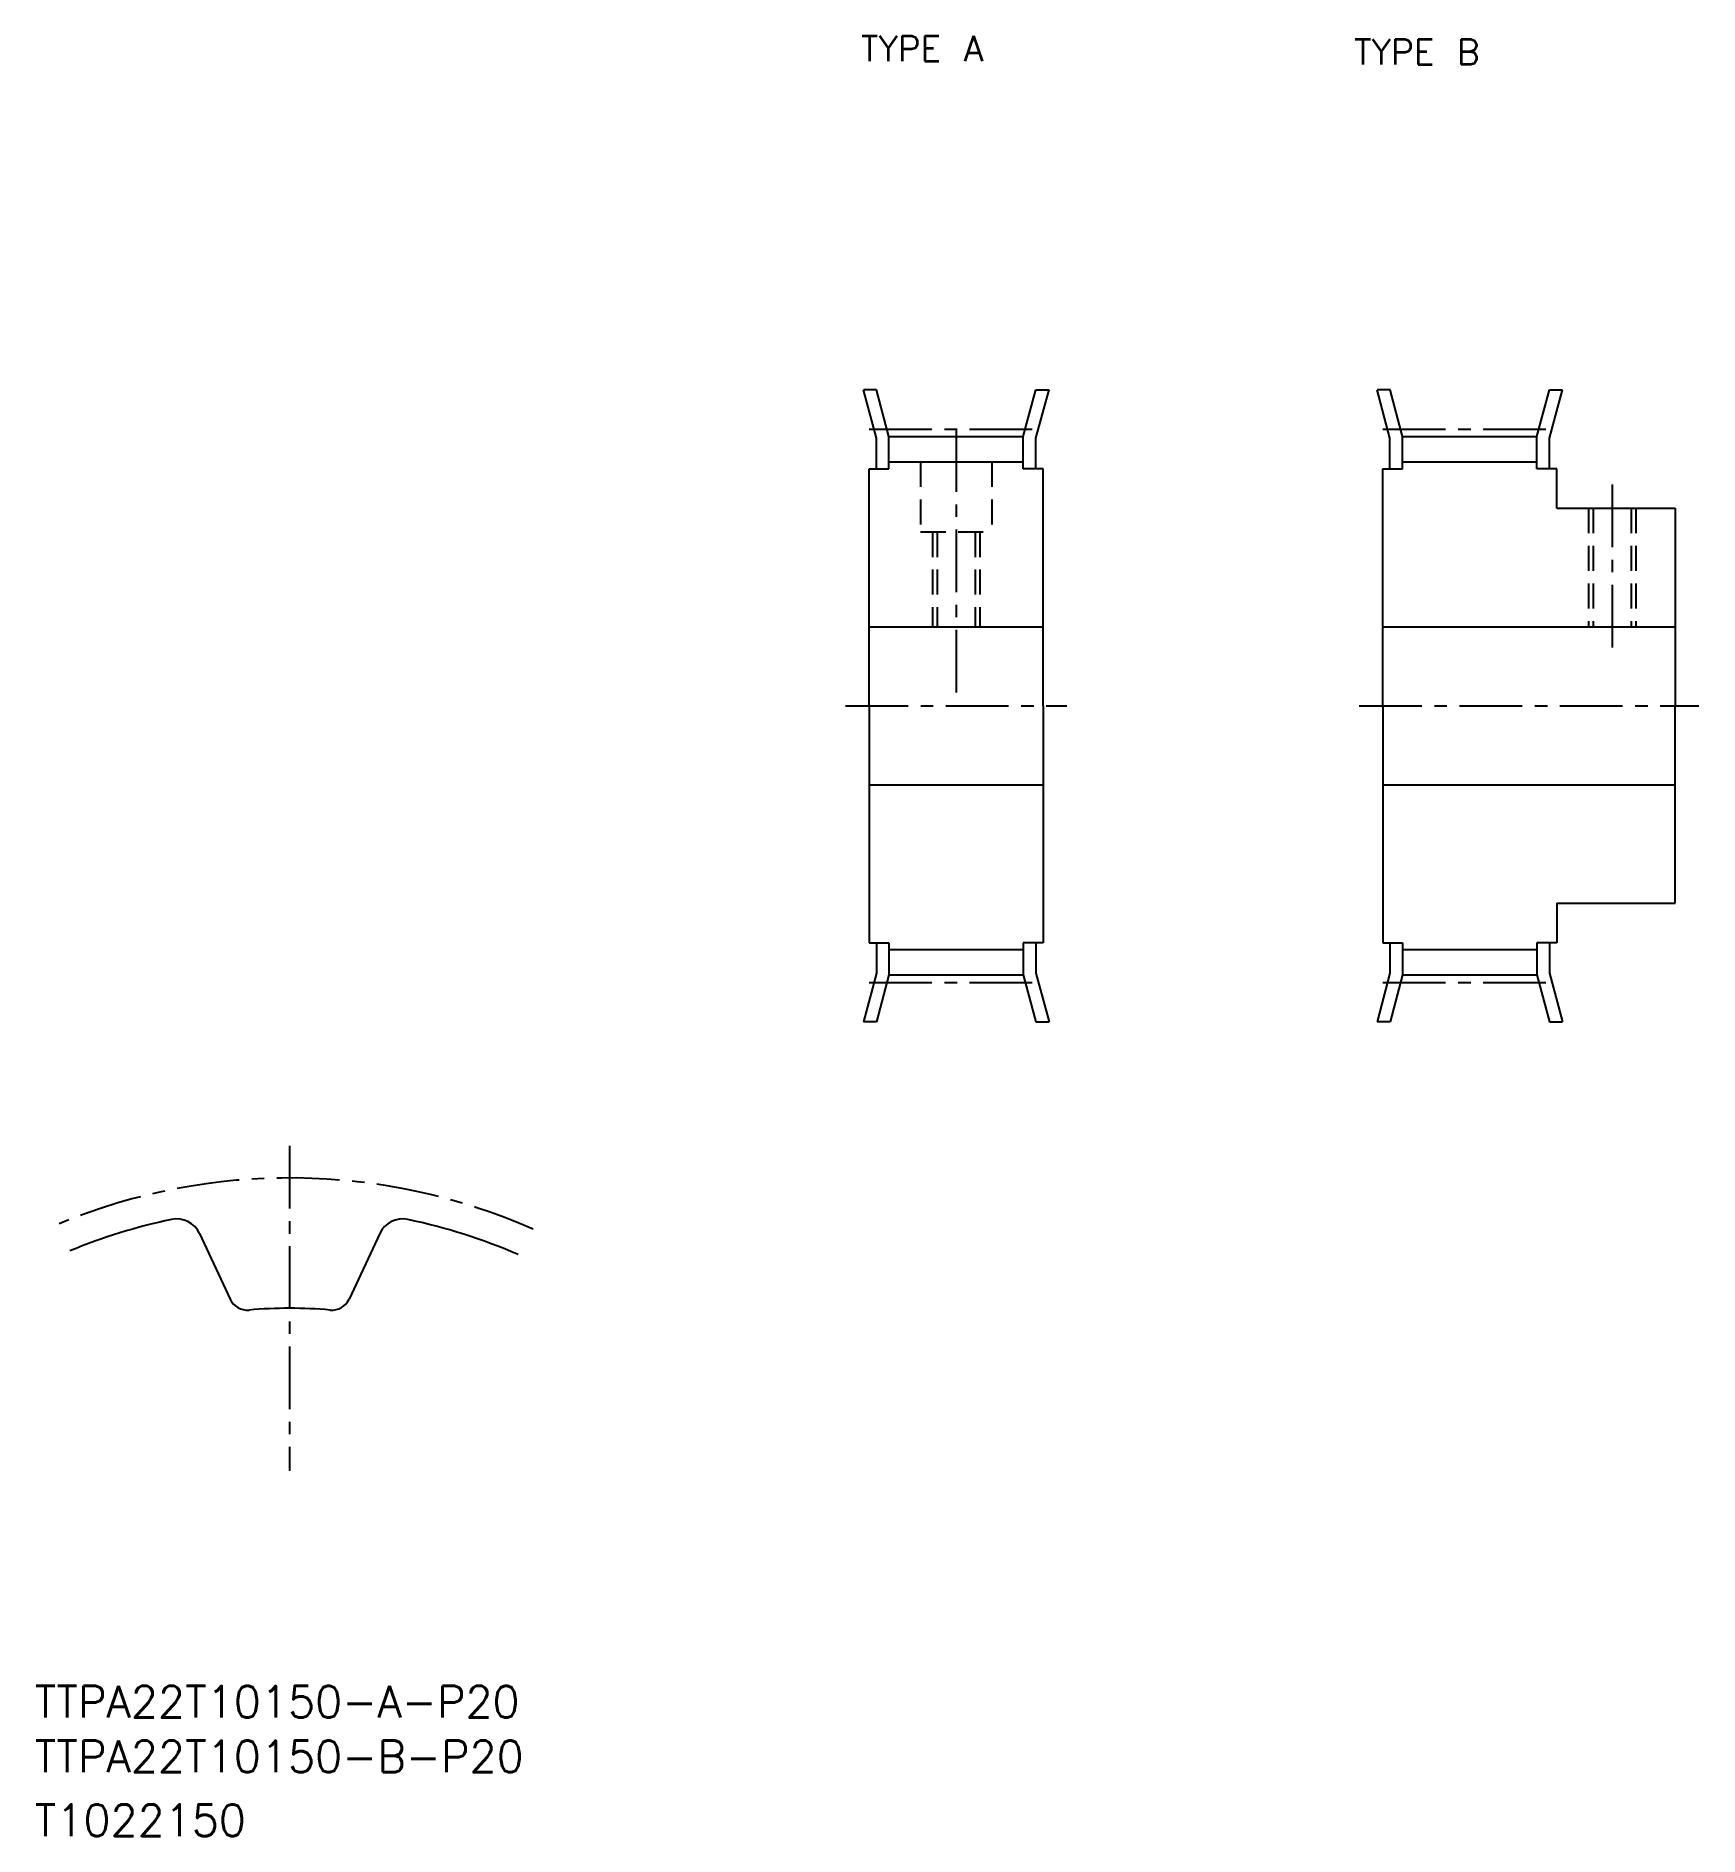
# Model space of a CAD drawing. Extents: x 10 to 221, y 10 to 238.
import ezdxf

# ---------------------------------------------------------------- set-up
doc = ezdxf.new("R2010")
doc.units = 0
doc.header["$LTSCALE"] = 0.25
doc.linetypes.add('CENTER', pattern=[50.8, 31.75, -6.35, 6.35, -6.35])
doc.linetypes.add('DASHED', pattern=[19.05, 12.7, -6.35])
doc.layers.get('0').update_dxf_attribs({"linetype": 'CONTINUOUS'})
doc.layers.add('CENTER', color=1, linetype='CENTER')
doc.styles.get("Standard").update_dxf_attribs({"font": 'txt.shx'})

msp = doc.modelspace()

# ---------------------------------------------------------------- linework, layer by layer
for p, q in [((116.51, 186.94), (114.87, 193.08)), ((116.52, 193.08), (114.87, 193.08)), ((118.11, 187.15), (116.52, 193.08)), ((135.11, 187.15), (136.7, 193.08)), ((136.7, 193.08), (138.36, 193.08)), ((136.71, 186.94), (138.36, 193.08)), ((181.51, 186.94), (179.87, 193.08)), ((181.52, 193.08), (179.87, 193.08)), ((183.11, 187.15), (181.52, 193.08)), ((200.11, 187.15), (201.7, 193.08)), ((201.7, 193.08), (203.36, 193.08)), ((201.71, 186.94), (203.36, 193.08)), ((116.51, 183.08), (116.51, 186.94)), ((118.11, 183.08), (118.11, 187.15)), ((118.11, 187.15), (135.11, 187.15)), ((135.11, 183.08), (135.11, 187.15)), ((136.71, 183.08), (136.71, 186.94)), ((181.51, 183.08), (181.51, 186.94)), ((183.11, 187.15), (200.11, 187.15)), ((183.11, 183.08), (183.11, 187.15)), ((200.11, 183.08), (200.11, 187.15)), ((201.71, 183.08), (201.71, 186.94)), ((115.61, 153.08), (115.61, 183.08)), ((115.61, 183.08), (118.11, 183.08)), ((118.11, 183.95), (135.11, 183.95)), ((137.61, 183.08), (135.11, 183.08)), ((137.61, 153.08), (137.61, 183.08)), ((180.61, 153.08), (180.61, 183.08)), ((180.61, 183.08), (183.11, 183.08)), ((183.11, 183.95), (200.11, 183.95)), ((202.61, 183.08), (200.11, 183.08)), ((202.61, 178.08), (202.61, 183.08)), ((202.61, 178.08), (217.61, 178.08)), ((217.61, 178.08), (217.61, 153.08)), ((115.61, 163.08), (137.61, 163.08)), ((180.61, 163.08), (217.61, 163.08)), ((115.61, 153.08), (115.61, 123.08)), ((137.61, 153.08), (137.61, 123.08)), ((180.61, 153.08), (180.61, 123.08)), ((217.61, 128.08), (217.61, 153.08)), ((115.61, 143.08), (137.61, 143.08)), ((180.61, 143.08), (217.61, 143.08)), ((202.61, 128.08), (217.61, 128.08)), ((202.61, 128.08), (202.61, 123.08)), ((115.61, 123.08), (118.11, 123.08)), ((116.51, 123.08), (116.51, 119.21)), ((118.11, 123.08), (118.11, 119)), ((135.11, 123.08), (135.11, 119)), ((137.61, 123.08), (135.11, 123.08)), ((136.71, 123.08), (136.71, 119.21)), ((180.61, 123.08), (183.11, 123.08)), ((181.51, 123.08), (181.51, 119.21)), ((183.11, 123.08), (183.11, 119)), ((200.11, 123.08), (200.11, 119)), ((202.61, 123.08), (200.11, 123.08)), ((201.71, 123.08), (201.71, 119.21)), ((118.11, 122.2), (135.11, 122.2)), ((183.11, 122.2), (200.11, 122.2)), ((116.51, 119.21), (114.87, 113.08)), ((118.11, 119), (116.52, 113.08)), ((118.11, 119), (135.11, 119)), ((135.11, 119), (136.7, 113.08)), ((136.71, 119.21), (138.36, 113.08)), ((181.51, 119.21), (179.87, 113.08)), ((183.11, 119), (181.52, 113.08)), ((183.11, 119), (200.11, 119)), ((200.11, 119), (201.7, 113.08)), ((201.71, 119.21), (203.36, 113.08)), ((116.52, 113.08), (114.87, 113.08)), ((136.7, 113.08), (138.36, 113.08)), ((181.52, 113.08), (179.87, 113.08)), ((201.7, 113.08), (203.36, 113.08)), ((30.87, 86.26), (34.75, 77.95)), ((53.66, 86.26), (49.79, 77.95))]:
    msp.add_line(p, q)
at = {"color": 3, "linetype": 'DASHED'}
for p, q in [((122.11, 183.95), (122.11, 175.08)), ((131.11, 183.95), (131.11, 175.08)), ((206.61, 178.08), (206.61, 163.08)), ((207.21, 178.08), (207.21, 163.08)), ((212.01, 178.08), (212.01, 163.08)), ((212.61, 178.08), (212.61, 163.08)), ((122.11, 175.08), (131.11, 175.08)), ((123.61, 175.08), (123.61, 163.08)), ((124.21, 175.08), (124.21, 163.08)), ((129.01, 175.08), (129.01, 163.08)), ((129.61, 175.08), (129.61, 163.08))]:
    msp.add_line(p, q, dxfattribs=at)
for centre, radius, start, end in [((42.27, 16.9), 72.7, 101.8695, 112.4966), ((27.97, 84.91), 3.2, 25, 101.8695), ((56.56, 84.91), 3.2, 78.1305, 155), ((42.27, 16.9), 72.7, 66.577, 78.1305), ((36.92, 78.97), 2.4, 205, 274.9213), ((47.61, 78.97), 2.4, 265.0787, 335), ((42.27, 16.9), 59.9, 85.0787, 94.9213)]:
    msp.add_arc(centre, radius, start, end)
at = {"layer": 'CENTER'}
for p, q in [((115.61, 188.09), (137.61, 188.09)), ((126.61, 188.09), (126.61, 153.08)), ((180.61, 188.09), (202.61, 188.09)), ((209.61, 181.08), (209.61, 160.08)), ((112.61, 153.08), (140.61, 153.08)), ((177.61, 153.08), (220.61, 153.08)), ((115.61, 118.06), (137.61, 118.06)), ((180.61, 118.06), (202.61, 118.06))]:
    msp.add_line(p, q, dxfattribs=at)
at = {"layer": 'CENTER', "color": 1, "linetype": 'CENTER'}
msp.add_line((42.27, 97.36), (42.27, 56.23), dxfattribs=at)
msp.add_arc((42.27, 16.9), 76.4, 66.2136, 112.4493, dxfattribs=at)

# ---------------------------------------------------------------- texts
for s, height, p in [('TYPE A', 3.2, (114.56, 234.66)), ('TYPE B', 3.2, (176.97, 234.24)), ('TTPA22T10150-A-P20', 4, (10, 25)), ('TTPA22T10150-B-P20', 4, (10, 18.07)), ('T1022150', 4, (10, 10))]:
    msp.add_text(s, height=height).set_placement(p)

doc.saveas('drawing.dxf')
